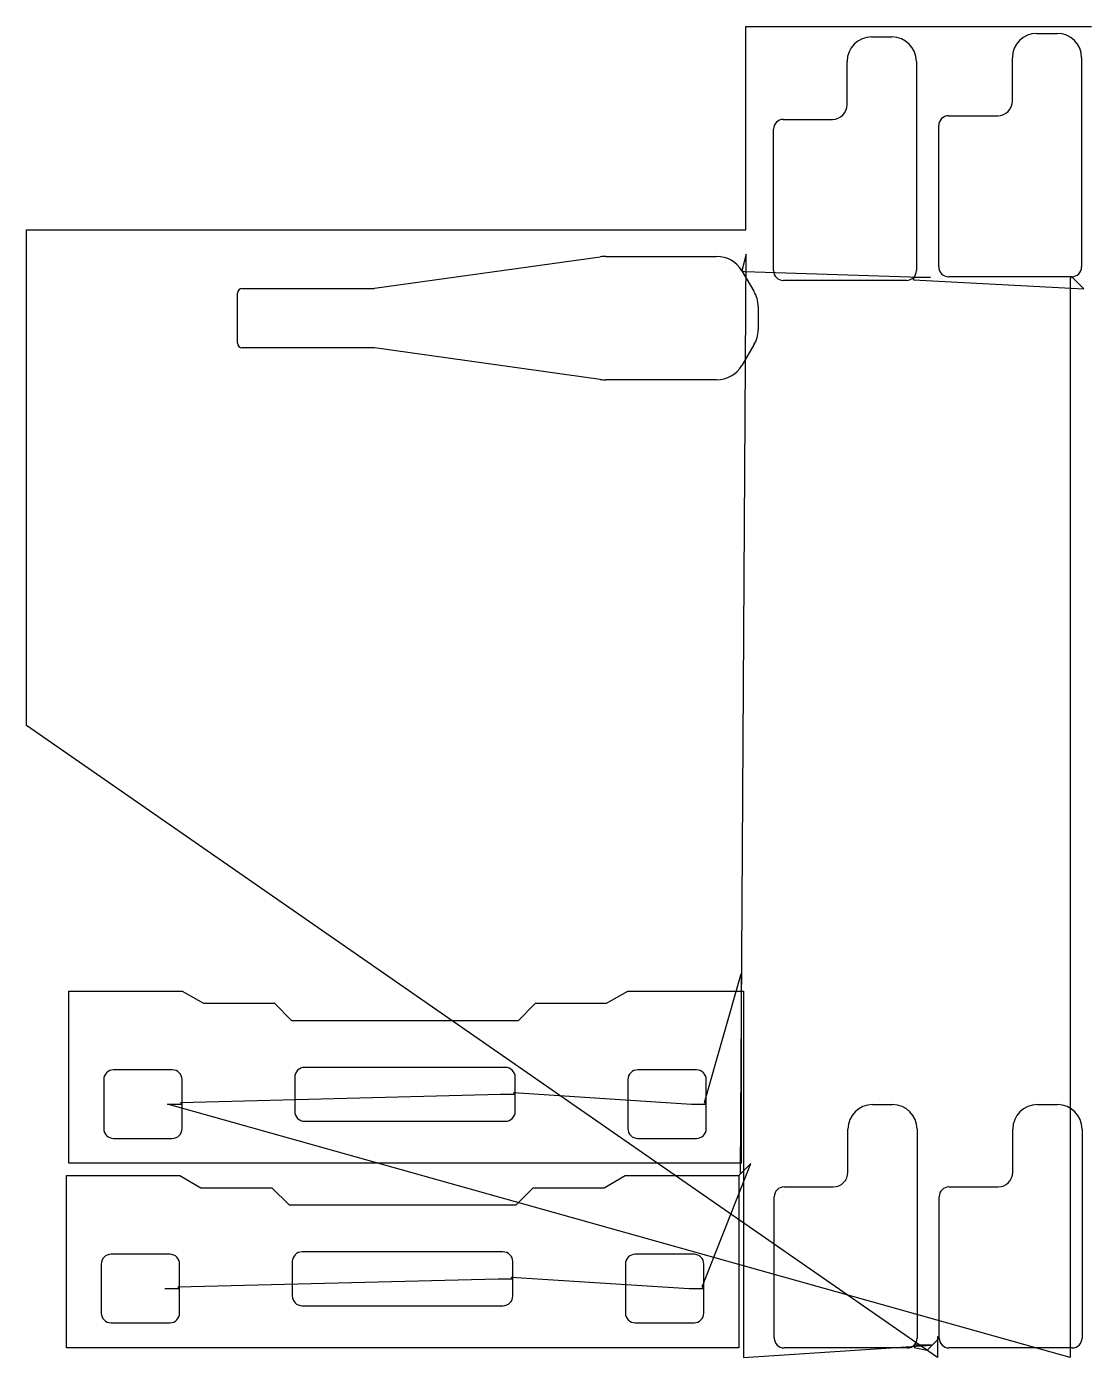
# Model space of a CAD drawing. Header units: metres. Extents: x 3153 to 5327, y 0 to 2717.
import ezdxf

# ---------------------------------------------------------------- set-up
doc = ezdxf.new("R2010")
doc.units = ezdxf.units.M

msp = doc.modelspace()

# ---------------------------------------------------------------- linework, layer by layer
at = {"layer": 'TOOL_0'}
for p, q in [((4621.41, 2302.584), (4621.41, 2717.427)), ((4621.41, 2717.427), (5325.991, 2717.427)), ((5325.991, 2717.427), (5326.991, 2717.427)), ((4878.37, 2696.242), (4919.67, 2696.242)), ((5215.76, 2703.708), (5257.06, 2703.708)), ((4828.37, 2558.042), (4828.37, 2646.242)), ((4969.67, 2646.242), (4969.67, 2219.242)), ((5165.76, 2565.508), (5165.76, 2653.708)), ((5307.06, 2653.708), (5307.06, 2226.708)), ((4698.07, 2528.042), (4798.37, 2528.042)), ((5035.46, 2535.508), (5135.76, 2535.508)), ((4678.07, 2219.242), (4678.07, 2508.042)), ((5015.46, 2226.708), (5015.46, 2515.508)), ((3153.451, 1289.996), (3153.451, 2302.584)), ((3153.451, 2302.584), (4621.41, 2302.584)), ((3863.878, 2183.095), (4324.544, 2247.374)), ((4335.738, 2248.151), (4562.019, 2248.151)), ((4610.638, 375.003), (4622.517, 2252.452)), ((4622.517, 2252.452), (4613.733, 2218.573)), ((4613.733, 2218.573), (4638.191, 2176.995)), ((4613.735, 2218.572), (4618.575, 2217.319)), ((4618.575, 2217.319), (4998.812, 2205.1)), ((4998.812, 2205.1), (4963.812, 2205.1)), ((4963.812, 2205.1), (4963.812, 2200.1)), ((5287.06, 2206.708), (5035.46, 2206.708)), ((5287.06, 2206.708), (5283.524, 2203.172)), ((5283.524, 2203.172), (5283.524, 0.004)), ((5311.808, 2181.959), (5287.06, 2206.708)), ((3593.683, 2182.951), (3861.805, 2182.951)), ((4949.67, 2199.242), (4698.07, 2199.242)), ((4963.812, 2200.1), (5311.808, 2181.959)), ((3583.683, 2071.351), (3583.683, 2172.951)), ((4646.682, 2145.813), (4646.682, 2098.49)), ((4638.191, 2067.308), (4613.734, 2025.73)), ((3861.805, 2061.351), (3593.683, 2061.351)), ((4324.544, 1996.928), (3863.878, 2061.207)), ((4562.018, 1996.151), (4335.738, 1996.151)), ((5012.746, 0.006), (3153.451, 1289.996)), ((4537.278, 520.713), (4612.063, 783.078)), ((4612.063, 783.078), (4612.063, 748.078)), ((3239.563, 396.278), (3239.563, 748.078)), ((3239.563, 748.078), (3471.054, 748.078)), ((3471.054, 748.078), (3514.355, 723.078)), ((4337.269, 723.078), (4380.57, 748.078)), ((4380.57, 748.078), (4612.061, 748.078)), ((4612.061, 748.078), (4617.061, 748.078)), ((4612.063, 748.078), (4612.063, 396.278)), ((4617.061, 748.078), (4617.061, 0.007)), ((3514.355, 723.078), (3659.185, 723.078)), ((3659.185, 723.078), (3694.185, 688.078)), ((4157.439, 688.078), (4192.439, 723.078)), ((4192.439, 723.078), (4337.269, 723.078)), ((3694.185, 688.078), (4157.439, 688.078)), ((3450.816, 587.175), (3330.816, 587.175)), ((3700.815, 572.176), (3700.815, 502.176)), ((4130.815, 592.176), (3720.815, 592.176)), ((4150.815, 537.176), (4150.815, 572.176)), ((4520.814, 587.177), (4400.814, 587.177)), ((3310.816, 567.175), (3310.816, 467.175)), ((3470.816, 517.175), (3470.816, 567.175)), ((4380.814, 567.177), (4380.814, 467.177)), ((4540.814, 517.177), (4540.814, 567.177)), ((5283.524, 0.004), (3440.816, 517.175)), ((3440.816, 517.175), (3470.816, 517.175)), ((3467.28, 520.711), (4120.815, 537.176)), ((3470.816, 517.175), (3467.28, 520.711)), ((3470.816, 467.175), (3470.816, 517.175)), ((4120.815, 537.176), (4150.815, 537.176)), ((4150.815, 537.176), (4147.279, 540.712)), ((4147.279, 540.712), (4510.814, 517.177)), ((4150.815, 502.176), (4150.815, 537.176)), ((4510.814, 517.177), (4540.814, 517.177)), ((4540.814, 517.177), (4537.278, 520.713)), ((4540.814, 467.177), (4540.814, 517.177)), ((4880.019, 516.24), (4921.319, 516.24)), ((5216.582, 516.24), (5257.882, 516.24)), ((3720.815, 482.176), (4130.815, 482.176)), ((4830.019, 378.04), (4830.019, 466.24)), ((4971.319, 466.24), (4971.319, 39.24)), ((5166.582, 378.04), (5166.582, 466.24)), ((5307.882, 466.24), (5307.882, 39.24)), ((3330.816, 447.175), (3450.816, 447.175)), ((4400.814, 447.177), (4520.814, 447.177)), ((4612.063, 396.278), (3239.563, 396.278)), ((4532.319, 144.102), (4631.853, 396.216)), ((4631.853, 396.216), (4607.104, 371.467)), ((3234.604, 19.667), (3234.604, 371.467)), ((3234.604, 371.467), (3466.095, 371.467)), ((3466.095, 371.467), (3509.396, 346.467)), ((4332.31, 346.467), (4375.611, 371.467)), ((4375.611, 371.467), (4607.102, 371.467)), ((4607.102, 371.467), (4610.638, 375.003)), ((4607.104, 371.467), (4607.104, 19.667)), ((3509.396, 346.467), (3654.226, 346.467)), ((3654.226, 346.467), (3689.226, 311.467)), ((4152.48, 311.467), (4187.48, 346.467)), ((4187.48, 346.467), (4332.31, 346.467)), ((4679.719, 39.24), (4679.719, 328.04)), ((4699.719, 348.04), (4800.019, 348.04)), ((5016.282, 39.24), (5016.282, 328.04)), ((5036.282, 348.04), (5136.582, 348.04)), ((3689.226, 311.467), (4152.48, 311.467)), ((3305.857, 190.564), (3305.857, 90.564)), ((3445.857, 210.564), (3325.857, 210.564)), ((3465.857, 140.564), (3465.857, 190.564)), ((3695.856, 195.565), (3695.856, 125.565)), ((4125.856, 215.565), (3715.856, 215.565)), ((4145.856, 160.565), (4145.856, 195.565)), ((4375.855, 190.566), (4375.855, 90.566)), ((4515.855, 210.566), (4395.855, 210.566)), ((4535.855, 140.566), (4535.855, 190.566)), ((4145.856, 160.565), (4142.32, 164.101)), ((4142.32, 164.101), (4505.855, 140.566)), ((3435.857, 140.564), (3465.857, 140.564)), ((3462.321, 144.1), (4115.856, 160.565)), ((3465.857, 140.564), (3462.321, 144.1)), ((3465.857, 90.564), (3465.857, 140.564)), ((4115.856, 160.565), (4145.856, 160.565)), ((4145.856, 125.565), (4145.856, 160.565)), ((4505.855, 140.566), (4535.855, 140.566)), ((4535.855, 140.566), (4532.319, 144.102)), ((4535.855, 90.566), (4535.855, 140.566)), ((3715.856, 105.565), (4125.856, 105.565)), ((3325.857, 70.564), (3445.857, 70.564)), ((4395.855, 70.566), (4515.855, 70.566)), ((4991.534, 14.492), (5016.282, 39.24)), ((5016.282, 39.24), (5012.746, 42.775)), ((5012.746, 42.775), (5012.746, 0.006)), ((4607.104, 19.667), (3234.604, 19.667)), ((4617.061, 0.007), (5000.461, 25.098)), ((4951.319, 19.24), (4699.719, 19.24)), ((5000.461, 25.098), (4965.461, 25.098)), ((4965.461, 25.098), (4965.461, 20.098)), ((4965.461, 20.098), (4991.534, 14.492)), ((5287.882, 19.24), (5036.282, 19.24))]:
    msp.add_line(p, q, dxfattribs=at)
for centre, radius, start, end in [((4878.37, 2646.242), 50, 90, 180), ((4919.67, 2646.242), 50, 0, 90), ((5215.76, 2653.708), 50, 90, 180), ((5257.06, 2653.708), 50, 0, 90), ((4798.37, 2558.042), 30, 270, 0), ((5135.76, 2565.508), 30, 270, 0), ((4698.07, 2508.042), 20, 90, 180), ((5035.46, 2515.508), 20, 90, 180), ((4335.855, 2165.467), 82.684, 90.081075, 97.862569), ((4562.001, 2188.119), 60.032, 30.483014, 89.98282), ((4698.07, 2219.242), 20, 180, 270), ((4949.67, 2219.242), 20, 270, 315), ((4949.67, 2219.242), 20, 315, 0), ((5035.46, 2226.708), 20, 180, 270), ((5287.06, 2226.708), 20, 270, 0), ((3593.683, 2172.951), 10, 90, 180), ((3861.675, 2199.822), 16.872, 270.441486, 277.502857), ((4585.046, 2145.776), 61.636, 0.034395, 30.43128), ((4585.046, 2098.527), 61.636, 329.56872, 359.965605), ((3593.683, 2071.351), 10, 180, 270), ((3861.675, 2044.48), 16.871, 82.497143, 89.558514), ((4562, 2056.183), 60.032, 270.01718, 329.516986), ((4335.855, 2078.835), 82.684, 262.137431, 269.918925), ((3330.816, 567.175), 20, 90, 180), ((3450.816, 567.175), 20, 0, 90), ((3720.815, 572.176), 20, 90, 180), ((4130.815, 572.176), 20, 0, 90), ((4400.814, 567.177), 20, 90, 180), ((4520.814, 567.177), 20, 0, 90), ((3720.815, 502.176), 20, 180, 270), ((4130.815, 502.176), 20, 270, 0), ((4880.019, 466.24), 50, 90, 180), ((4921.319, 466.24), 50, 0, 90), ((5216.582, 466.24), 50, 90, 180), ((5257.882, 466.24), 50, 0, 90), ((3330.816, 467.175), 20, 180, 270), ((3450.816, 467.175), 20, 270, 0), ((4400.814, 467.177), 20, 180, 270), ((4520.814, 467.177), 20, 270, 0), ((4800.019, 378.04), 30, 270, 0), ((5136.582, 378.04), 30, 270, 0), ((4699.719, 328.04), 20, 90, 180), ((5036.282, 328.04), 20, 90, 180), ((3325.857, 190.564), 20, 90, 180), ((3445.857, 190.564), 20, 0, 90), ((3715.856, 195.565), 20, 90, 180), ((4125.856, 195.565), 20, 0, 90), ((4395.855, 190.566), 20, 90, 180), ((4515.855, 190.566), 20, 0, 90), ((3715.856, 125.565), 20, 180, 270), ((4125.856, 125.565), 20, 270, 0), ((3325.857, 90.564), 20, 180, 270), ((3445.857, 90.564), 20, 270, 0), ((4395.855, 90.566), 20, 180, 270), ((4515.855, 90.566), 20, 270, 0), ((4699.719, 39.24), 20, 180, 270), ((4951.319, 39.24), 20, 315, 0), ((5036.282, 39.24), 20, 180, 270), ((5287.882, 39.24), 20, 270, 0), ((4951.319, 39.24), 20, 270, 315)]:
    msp.add_arc(centre, radius, start, end, dxfattribs=at)

doc.saveas('drawing.dxf')
